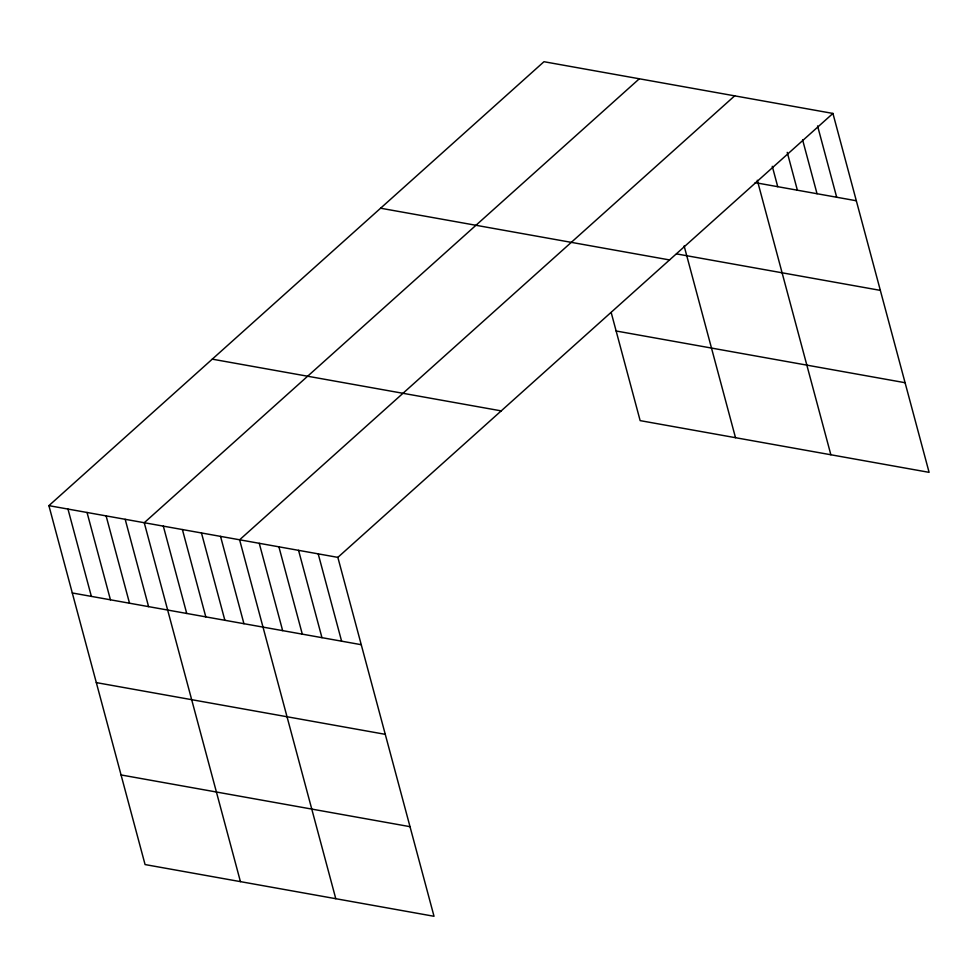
<?xml version="1.0" encoding="UTF-8"?>
<svg xmlns="http://www.w3.org/2000/svg" width="978" height="978" viewBox="0 0 978 978"><rect width="100%" height="100%" fill="white"/><g stroke="black" fill="none" stroke-linecap="round" stroke-linejoin="round"><path stroke-width="1.47" d="M832.926 113.436L337.85 557.374L434.024 916.288L145.074 864.564L48.9 505.65L543.976 61.712L832.926 113.436L929.1 472.35L640.15 420.626L611.189 312.532M639.331 78.778L144.255 522.729L240.429 881.63M734.686 95.844L239.61 539.795L335.784 898.709M755.15 182.642L856.325 200.759M676.47 253.889L880.347 290.38M380.601 208.216L669.551 259.94M616.128 330.992L905.09 382.716M212.275 359.158L501.225 410.882M48.9 505.65L337.85 557.374M72.299 592.974L361.249 644.698M96.309 682.607L385.259 734.331M121.052 774.943L410.002 826.667M817.571 125.93L836.679 197.238M802.596 139.866L817.033 193.717M787.241 152.36L797.376 190.209M772.278 166.309L777.73 186.688M757.302 180.258L830.86 454.758M684.123 245.918L735.505 437.692M318.205 553.866L341.603 641.189M298.559 550.345L321.958 637.668M278.901 546.824L302.3 634.147M259.256 543.316L282.654 630.639M220.539 536.384L243.938 623.707M201.468 532.961L224.867 620.284M182.397 529.55L205.796 616.874M163.326 526.14L186.725 613.463M125.184 519.306L148.583 606.629M106.113 515.895L129.512 603.218M87.042 512.484L110.441 599.807M67.971 509.073L91.37 596.397"/></g></svg>
